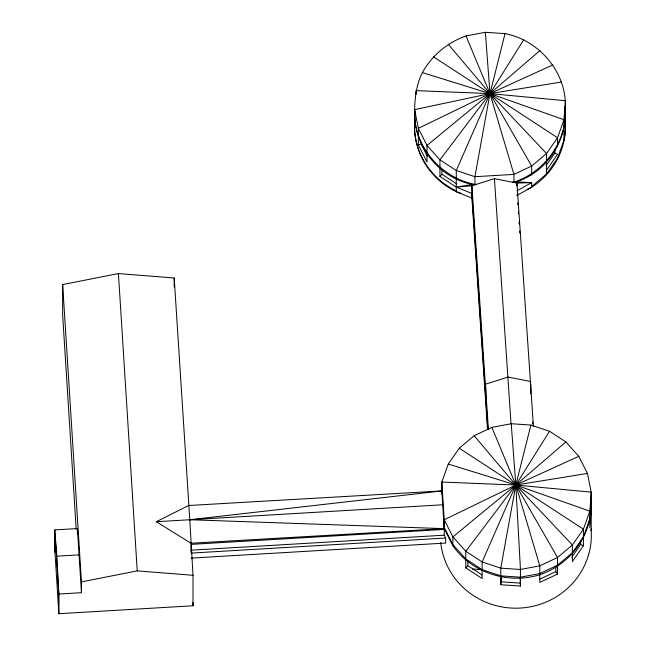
<?xml version="1.0" encoding="UTF-8"?>
<svg xmlns="http://www.w3.org/2000/svg" width="646" height="646" viewBox="0 0 646 646"><rect width="100%" height="100%" fill="white"/><g stroke="black" fill="none" stroke-linecap="round" stroke-linejoin="round"><path stroke-width="0.97" d="M415.039 111.338C412.56 146.182 440.564 179.798 474.915 184.804L474.915 176.705L489.975 93.597L505.027 33.632C540.064 40.375 567.616 73.612 565.347 109.586C567.059 141.813 545.297 173.952 513.933 182.503L513.933 174.404L489.975 93.597L466.016 35.934C447.525 42.499 431.924 55.394 422.395 72.594C414.021 89.285 414.377 108.019 414.603 126.212L415.039 120.213M591.203 508.733L589.83 527.742L589.83 511.156L591.203 492.147L587.44 473.437L578.8 456.31L565.872 441.921L549.528 431.262L530.891 425.06L511.22 423.728L491.872 427.369L474.156 435.719L459.282 448.227L448.259 464.022L441.84 482.045L441.84 491.687M530.891 425.06L515.831 485.025L500.779 568.141L500.779 584.727L520.442 586.059L520.442 569.473L515.831 485.025L511.22 423.728M500.779 584.727L501.385 577.023M564.846 116.175A75.509 73.006 0 0 1 563.966 140.174L557.546 158.189L546.524 173.992L531.65 186.492M589.83 518.867L583.411 536.891L572.388 552.693L557.514 565.193L539.798 573.551L520.442 577.185L500.779 575.852L482.142 569.651L465.798 558.992L452.87 544.61L444.222 527.483L443.947 523.131M523.664 39.834L489.975 93.597L456.278 170.504L456.278 191.725L471.903 198.104L487.552 429.582M565.872 441.921L515.831 485.025L482.142 561.939L482.142 578.525L465.798 567.866L465.798 551.28L515.831 485.025L549.528 431.262M545.935 165.804L554.849 153.029L554.849 149.169M546.524 170.132L557.546 154.329L554.849 153.029M571.775 557.215L580.681 544.449L580.681 540.589M459.282 448.227L583.411 529.179L583.411 545.765L572.388 561.568L572.388 544.974L583.411 529.179L589.83 511.156L515.831 485.025L448.259 464.022M540.008 50.493L489.975 93.597L439.942 159.845L439.942 176.439L456.278 187.09L471.903 193.477L487.892 429.59M439.942 176.439L441.937 174.25L441.937 169.43M465.798 567.866L467.817 565.662L467.817 560.841M552.944 64.875L489.975 93.597L427.006 145.463L427.006 162.049L418.366 144.922L418.366 128.336L414.603 109.626L489.975 93.597L561.584 82.002M578.8 456.31L515.831 485.025L452.87 536.899L452.87 545.765C471.879 572.97 508.305 584.638 539.798 574.706C571.492 564.128 593.246 533.451 591.203 499.859L590.807 497.888M516.945 190.812L531.65 182.632L531.65 187.267L516.945 195.439M76.196 529.139L62.654 315.054L62.654 284.579L118.428 273.565L174.202 277.982L189.787 519.739L444.222 528.638L190.982 543.229L156.324 521.718L188.6 505.511L441.84 490.92L444.222 528.638L452.87 545.765M563.966 140.174L563.966 119.728L489.975 93.597L418.366 128.336L427.006 145.463L439.942 159.845L456.278 170.504L474.915 176.705L513.933 174.404L531.65 166.046L546.524 153.546L557.546 137.743L563.966 119.728L565.347 100.711L489.975 93.597L415.976 90.618L415.976 94.469M587.44 473.437L515.831 485.025L444.222 519.764L444.222 535.195L445.659 538.037L445.659 543.052L191.168 558.104M527.225 189.351L531.65 187.267A75.509 73.006 0 0 0 564.846 116.942M539.725 579.204L555.826 571.613L555.826 566.792M474.156 435.719L515.831 485.025L557.514 557.482L557.514 574.068L539.798 582.426L539.798 565.831L515.831 485.025L491.872 427.369M418.366 144.922L421.232 143.993L427.345 156.114M488.384 428.944L471.83 184.554L456.278 187.09L471.903 185.757L494.424 178.643L516.945 183.101L531.65 182.632L516.873 181.889L533.426 426.279M81.461 592.689L81.461 581.885L137.235 570.87L193.009 575.287L193.009 605.77L58.851 613.7L54.797 549.576L54.797 529.898L77.407 528.565L81.461 592.689L58.851 594.029L58.851 613.7M466.016 35.934L485.364 32.3L505.027 33.632M441.84 490.92L189.787 519.739L193.009 575.287M476.409 184.336L474.915 184.425C442.922 178.021 416.92 150.187 414.603 117.338M512.44 182.204L513.933 182.115C544.885 172.014 567.212 141.216 565.347 108.431L564.943 106.461M156.324 521.718L443.035 504.76M56.953 551.991L54.983 552.104L54.983 533.588L58.665 591.881L58.665 610.397M444.222 529.413L190.982 544.384L190.982 543.229M54.797 529.898L56.824 556.174L79.434 554.841M445.659 538.037L191.168 553.089L190.982 550.174L444.222 535.195M515.831 485.025L441.84 482.045L444.222 519.764L452.87 536.899L465.798 551.28L482.142 561.939L500.779 568.141L520.442 569.473L539.798 565.831L557.514 557.482L572.388 544.974L515.831 485.025L591.203 492.147L591.203 530.721M472.622 569.053L481.27 569.619M501.385 581.844L520.256 583.12L520.442 586.059M422.395 72.594L489.975 93.597L557.546 137.743L557.546 146.618M460.937 193.275L456.278 191.725A75.509 73.006 0 0 1 414.482 124.831M580.681 544.449L583.411 545.765M433.418 56.791L489.975 93.597L546.524 153.546L546.524 173.992M441.937 174.25L456.803 183.94M467.817 565.662L481.851 574.811M448.3 44.291L489.975 93.597L531.65 166.046L531.65 174.921M555.826 571.613L557.514 574.068M564.943 107.616L565.347 109.586M590.807 499.051L591.203 501.013M485.364 32.3L489.975 93.597M494.424 178.643L511.034 423.833M532.603 421.903L532.732 423.913M517.155 193.832L517.293 195.843M517.769 202.892L517.906 204.903M518.383 211.953L518.52 213.963M519.061 222.014L519.198 224.033M519.675 231.074L519.812 233.085M500.941 578.695L501.199 582.7M441.84 489.765L442.114 494.117M192.823 602.371L193.009 605.77M118.428 273.565L137.235 570.87M62.654 284.579L81.461 581.885M56.824 556.174L58.851 594.029M530.778 384.346L530.778 393.81M530.6 383.449L530.6 381.52L508.079 377.062L485.558 384.184L485.558 394.787M520.256 578.299L520.256 583.12M516.945 183.101L516.945 185.991M485.735 387.011L485.735 397.427M471.903 185.757L471.903 198.104M190.982 545.539L190.982 550.174M174.202 277.982L174.202 287.01M77.407 528.565L77.407 534.468M456.278 190.95A75.509 73.006 0 0 1 414.482 124.056M591.05 528.735A75.509 73.006 0 0 1 523.018 607.854A75.509 73.006 0 0 1 440.717 542.624"/></g></svg>
